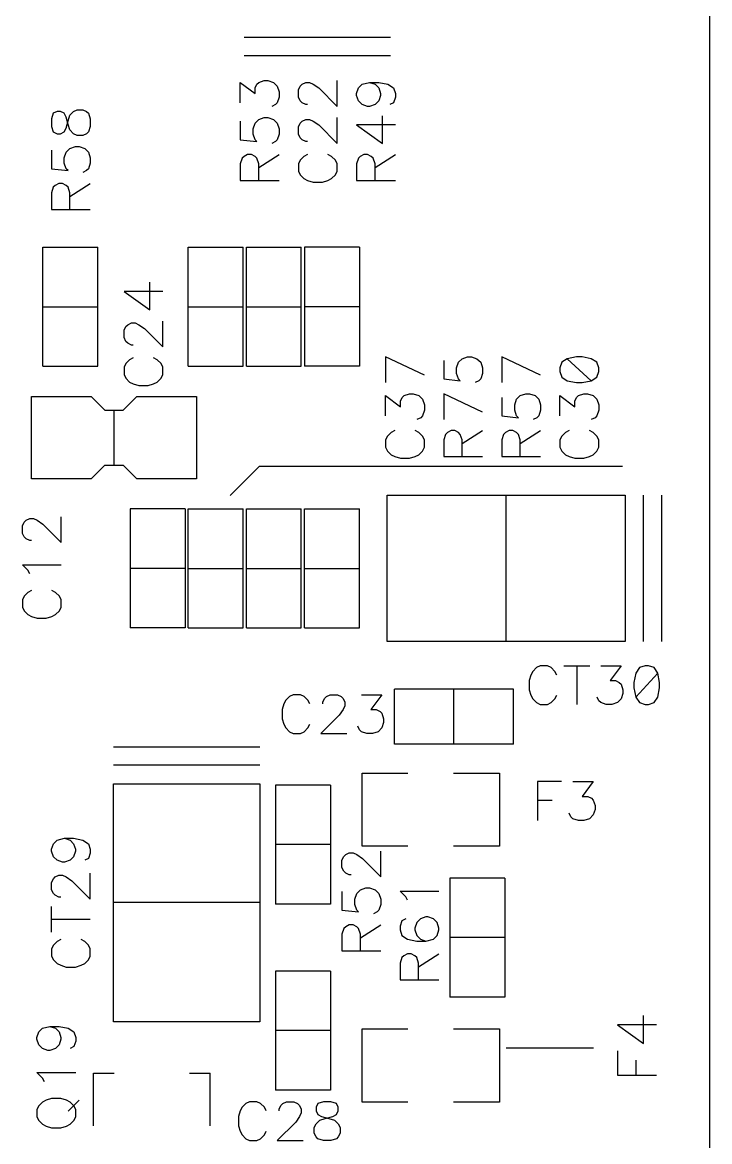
# Model space of a CAD drawing. Extents: x 295 to 953, y 10 to 290.
# Drawn here: x 770.44 to 800.48, y 125.6 to 174.5 of the extents above; entities that cross this region are included whole.
import ezdxf

# ---------------------------------------------------------------- set-up
doc = ezdxf.new("R2010")
doc.units = 0
doc.header["$LTSCALE"] = 5
doc.header["$MEASUREMENT"] = 0
doc.layers.add('130409_DV-DPH-A6_BSK', color=2, linetype='CONTINUOUS')

msp = doc.modelspace()

# ---------------------------------------------------------------- linework, layer by layer
at = {"layer": '130409_DV-DPH-A6_BSK', "color": 7}
for p, q in [((800.477, 263.995), (800.477, 75.999)), ((800.477, 263.995), (800.477, 75.999)), ((780.137, 173.85), (786.533, 173.85)), ((780.137, 173.053), (786.533, 173.053)), ((779.964, 170.985), (779.964, 171.869)), ((779.964, 171.869), (780.609, 171.387)), ((780.609, 171.63), (780.691, 171.793)), ((780.609, 171.387), (780.609, 171.63)), ((780.691, 171.793), (780.772, 171.869)), ((780.772, 171.869), (781.011, 171.951)), ((781.011, 171.951), (781.173, 171.951)), ((781.173, 171.951), (781.417, 171.869)), ((781.417, 171.869), (781.58, 171.712)), ((781.58, 171.712), (781.661, 171.468)), ((782.504, 171.549), (782.585, 171.712)), ((782.585, 171.712), (782.667, 171.793)), ((782.667, 171.793), (782.824, 171.869)), ((782.824, 171.869), (782.987, 171.869)), ((782.987, 171.869), (783.149, 171.793)), ((783.149, 171.793), (783.393, 171.63)), ((783.393, 171.63), (784.201, 170.823)), ((784.201, 170.823), (784.201, 171.951)), ((785.044, 171.387), (785.125, 171.63)), ((785.125, 171.63), (785.288, 171.793)), ((785.288, 171.793), (785.608, 171.869)), ((785.608, 171.869), (785.852, 171.793)), ((785.608, 171.869), (786.014, 171.869)), ((785.852, 171.793), (786.014, 171.63)), ((786.014, 171.869), (786.416, 171.793)), ((786.014, 171.63), (786.091, 171.387)), ((786.416, 171.793), (786.66, 171.63)), ((786.66, 171.63), (786.741, 171.387)), ((781.661, 171.224), (781.58, 170.985)), ((781.661, 171.468), (781.661, 171.224)), ((782.504, 171.224), (782.504, 171.549)), ((782.585, 171.067), (782.504, 171.224)), ((785.044, 171.305), (785.044, 171.387)), ((785.125, 171.067), (785.044, 171.305)), ((786.091, 171.305), (786.014, 171.067)), ((786.091, 171.387), (786.091, 171.305)), ((786.741, 171.224), (786.66, 170.985)), ((786.741, 171.387), (786.741, 171.224)), ((772.679, 170.599), (772.837, 170.681)), ((772.837, 170.681), (773.081, 170.681)), ((773.081, 170.681), (773.243, 170.599)), ((781.498, 170.904), (781.336, 170.823)), ((781.58, 170.985), (781.498, 170.904)), ((782.667, 170.985), (782.585, 171.067)), ((782.824, 170.904), (782.667, 170.985)), ((782.905, 170.904), (782.824, 170.904)), ((785.288, 170.904), (785.125, 171.067)), ((785.527, 170.823), (785.288, 170.904)), ((785.608, 170.823), (785.527, 170.823)), ((785.852, 170.904), (785.608, 170.823)), ((786.014, 171.067), (785.852, 170.904)), ((786.66, 170.985), (786.497, 170.904)), ((771.79, 170.523), (771.709, 170.279)), ((771.709, 170.279), (771.709, 169.954)), ((771.953, 170.599), (771.79, 170.523)), ((772.11, 170.599), (771.953, 170.599)), ((772.273, 170.523), (772.11, 170.599)), ((772.354, 170.36), (772.273, 170.523)), ((772.436, 170.035), (772.354, 170.36)), ((772.354, 169.873), (772.436, 170.198)), ((772.436, 170.198), (772.517, 170.442)), ((772.517, 170.442), (772.679, 170.599)), ((773.243, 170.599), (773.325, 170.523)), ((773.325, 170.523), (773.406, 170.279)), ((773.406, 170.279), (773.406, 169.954)), ((779.964, 170.178), (779.964, 169.37)), ((780.609, 170.096), (780.772, 170.259)), ((780.772, 170.259), (781.011, 170.34)), ((781.011, 170.34), (781.173, 170.34)), ((781.173, 170.34), (781.417, 170.259)), ((781.417, 170.259), (781.58, 170.096)), ((782.585, 170.096), (782.667, 170.178)), ((782.667, 170.178), (782.824, 170.259)), ((782.824, 170.259), (782.987, 170.259)), ((782.987, 170.259), (783.149, 170.178)), ((783.149, 170.178), (783.393, 170.015)), ((784.201, 169.207), (784.201, 170.34)), ((786.172, 169.207), (786.172, 170.416)), ((771.709, 169.954), (771.79, 169.715)), ((771.79, 169.715), (771.953, 169.634)), ((772.11, 169.634), (772.273, 169.715)), ((772.273, 169.715), (772.354, 169.873)), ((772.517, 169.797), (772.436, 170.035)), ((772.679, 169.634), (772.517, 169.797)), ((773.325, 169.715), (773.243, 169.634)), ((773.406, 169.954), (773.325, 169.715)), ((780.528, 169.852), (780.609, 170.096)), ((780.528, 169.614), (780.528, 169.852)), ((781.58, 170.096), (781.661, 169.852)), ((781.661, 169.852), (781.661, 169.614)), ((782.504, 169.934), (782.585, 170.096)), ((782.504, 169.614), (782.504, 169.934)), ((783.393, 170.015), (784.201, 169.207)), ((786.741, 170.015), (785.044, 170.015)), ((785.044, 170.015), (786.172, 169.207)), ((771.953, 169.634), (772.11, 169.634)), ((772.837, 169.553), (772.679, 169.634)), ((773.081, 169.553), (772.837, 169.553)), ((773.243, 169.634), (773.081, 169.553)), ((779.964, 169.37), (780.691, 169.289)), ((780.609, 169.37), (780.528, 169.614)), ((780.691, 169.289), (780.609, 169.37)), ((781.498, 169.289), (781.336, 169.207)), ((781.58, 169.37), (781.498, 169.289)), ((781.661, 169.614), (781.58, 169.37)), ((782.585, 169.451), (782.504, 169.614)), ((782.667, 169.37), (782.585, 169.451)), ((782.824, 169.289), (782.667, 169.37)), ((782.905, 169.289), (782.824, 169.289)), ((771.709, 168.908), (771.709, 168.1)), ((772.273, 168.582), (772.354, 168.826)), ((772.354, 168.826), (772.517, 168.989)), ((772.517, 168.989), (772.756, 169.07)), ((772.756, 169.07), (772.918, 169.07)), ((772.918, 169.07), (773.162, 168.989)), ((773.162, 168.989), (773.325, 168.826)), ((773.325, 168.826), (773.406, 168.582)), ((780.284, 168.725), (780.127, 168.643)), ((780.447, 168.725), (780.284, 168.725)), ((780.609, 168.643), (780.447, 168.725)), ((780.772, 168.161), (781.661, 168.725)), ((782.905, 168.725), (782.748, 168.643)), ((783.957, 168.643), (783.794, 168.725)), ((785.364, 168.725), (785.207, 168.643)), ((785.527, 168.725), (785.364, 168.725)), ((785.689, 168.643), (785.527, 168.725)), ((785.852, 168.161), (786.741, 168.725)), ((772.273, 168.344), (772.273, 168.582)), ((772.354, 168.1), (772.273, 168.344)), ((773.406, 168.344), (773.325, 168.1)), ((773.406, 168.582), (773.406, 168.344)), ((780.045, 168.562), (779.964, 168.318)), ((779.964, 168.318), (779.964, 167.592)), ((780.127, 168.643), (780.045, 168.562)), ((780.691, 168.562), (780.609, 168.643)), ((780.772, 168.318), (780.691, 168.562)), ((780.772, 167.592), (780.772, 168.318)), ((782.585, 168.481), (782.504, 168.318)), ((782.504, 168.318), (782.504, 167.998)), ((782.748, 168.643), (782.585, 168.481)), ((784.12, 168.481), (783.957, 168.643)), ((784.201, 168.318), (784.12, 168.481)), ((784.201, 167.998), (784.201, 168.318)), ((785.125, 168.562), (785.044, 168.318)), ((785.044, 168.318), (785.044, 167.592)), ((785.207, 168.643), (785.125, 168.562)), ((785.771, 168.562), (785.689, 168.643)), ((785.852, 168.318), (785.771, 168.562)), ((785.852, 167.592), (785.852, 168.318)), ((771.709, 168.1), (772.436, 168.019)), ((772.436, 168.019), (772.354, 168.1)), ((773.243, 168.019), (773.081, 167.937)), ((773.325, 168.1), (773.243, 168.019)), ((782.504, 167.998), (782.585, 167.836)), ((782.585, 167.836), (782.748, 167.673)), ((783.957, 167.673), (784.12, 167.836)), ((784.12, 167.836), (784.201, 167.998)), ((771.79, 167.292), (771.709, 167.048)), ((771.872, 167.373), (771.79, 167.292)), ((772.029, 167.455), (771.872, 167.373)), ((772.192, 167.455), (772.029, 167.455)), ((772.354, 167.373), (772.192, 167.455)), ((772.436, 167.292), (772.354, 167.373)), ((772.517, 167.048), (772.436, 167.292)), ((772.517, 166.891), (773.406, 167.455)), ((779.964, 167.592), (781.661, 167.592)), ((782.748, 167.673), (782.905, 167.592)), ((782.905, 167.592), (783.149, 167.516)), ((783.149, 167.516), (783.551, 167.516)), ((783.551, 167.516), (783.794, 167.592)), ((783.794, 167.592), (783.957, 167.673)), ((785.044, 167.592), (786.741, 167.592)), ((771.709, 167.048), (771.709, 166.322)), ((772.517, 166.322), (772.517, 167.048)), ((771.709, 166.322), (773.406, 166.322)), ((771.338, 159.474), (771.338, 164.671)), ((771.338, 164.671), (773.741, 164.671)), ((773.741, 159.474), (773.741, 164.671)), ((777.688, 159.474), (777.688, 164.671)), ((777.688, 164.671), (780.091, 164.671)), ((780.091, 159.474), (780.091, 164.671)), ((780.228, 159.474), (780.228, 164.671)), ((780.228, 164.671), (782.631, 164.671)), ((782.631, 159.474), (782.631, 164.671)), ((782.768, 164.671), (782.768, 159.474)), ((785.171, 164.671), (782.768, 164.671)), ((785.171, 164.671), (785.171, 159.474)), ((776.012, 161.933), (776.012, 163.142)), ((776.581, 162.74), (774.884, 162.74)), ((774.884, 162.74), (776.012, 161.933)), ((771.338, 162.075), (773.741, 162.075)), ((777.688, 162.075), (780.091, 162.075)), ((780.228, 162.075), (782.631, 162.075)), ((785.171, 162.075), (782.768, 162.075)), ((775.047, 161.288), (775.204, 161.369)), ((775.204, 161.369), (775.367, 161.369)), ((775.367, 161.369), (775.529, 161.288)), ((776.581, 160.317), (776.581, 161.45)), ((774.884, 161.044), (774.965, 161.206)), ((774.884, 160.724), (774.884, 161.044)), ((774.965, 161.206), (775.047, 161.288)), ((775.529, 161.288), (775.773, 161.125)), ((775.773, 161.125), (776.581, 160.317)), ((774.965, 160.561), (774.884, 160.724)), ((775.047, 160.48), (774.965, 160.561)), ((775.204, 160.399), (775.047, 160.48)), ((775.285, 160.399), (775.204, 160.399)), ((771.338, 159.474), (773.741, 159.474)), ((774.965, 159.591), (774.884, 159.428)), ((774.884, 159.428), (774.884, 159.108)), ((775.128, 159.753), (774.965, 159.591)), ((775.285, 159.835), (775.128, 159.753)), ((776.337, 159.753), (776.174, 159.835)), ((776.5, 159.591), (776.337, 159.753)), ((776.581, 159.428), (776.5, 159.591)), ((776.581, 159.108), (776.581, 159.428)), ((777.688, 159.474), (780.091, 159.474)), ((780.228, 159.474), (782.631, 159.474)), ((785.171, 159.474), (782.768, 159.474)), ((788.011, 159.078), (786.314, 159.886)), ((786.314, 159.886), (786.314, 158.758)), ((788.854, 159.728), (788.854, 158.92)), ((789.418, 159.403), (789.499, 159.647)), ((789.418, 159.159), (789.418, 159.403)), ((789.499, 159.647), (789.662, 159.804)), ((789.662, 159.804), (789.901, 159.886)), ((789.901, 159.886), (790.063, 159.886)), ((790.063, 159.886), (790.307, 159.804)), ((790.307, 159.804), (790.47, 159.647)), ((790.47, 159.647), (790.551, 159.403)), ((790.551, 159.403), (790.551, 159.159)), ((793.091, 159.078), (791.394, 159.886)), ((791.394, 159.886), (791.394, 158.758)), ((794.015, 159.647), (793.934, 159.403)), ((793.934, 159.403), (793.934, 159.24)), ((794.254, 159.804), (794.015, 159.647)), ((794.661, 159.886), (794.254, 159.804)), ((794.254, 159.804), (795.306, 158.839)), ((794.904, 159.886), (794.661, 159.886)), ((795.306, 159.804), (794.904, 159.886)), ((795.55, 159.647), (795.306, 159.804)), ((795.631, 159.403), (795.55, 159.647)), ((795.631, 159.24), (795.631, 159.403)), ((774.884, 159.108), (774.965, 158.946)), ((774.965, 158.946), (775.128, 158.783)), ((776.337, 158.783), (776.5, 158.946)), ((776.5, 158.946), (776.581, 159.108)), ((788.854, 158.92), (789.581, 158.839)), ((789.499, 158.92), (789.418, 159.159)), ((789.581, 158.839), (789.499, 158.92)), ((790.47, 158.92), (790.388, 158.839)), ((790.551, 159.159), (790.47, 158.92)), ((793.934, 159.24), (794.015, 159.002)), ((794.015, 159.002), (794.254, 158.839)), ((795.306, 158.839), (795.55, 159.002)), ((795.55, 159.002), (795.631, 159.24)), ((775.128, 158.783), (775.285, 158.702)), ((775.285, 158.702), (775.529, 158.626)), ((775.529, 158.626), (775.931, 158.626)), ((775.931, 158.626), (776.174, 158.702)), ((776.174, 158.702), (776.337, 158.783)), ((790.388, 158.839), (790.226, 158.758)), ((794.254, 158.839), (794.661, 158.758)), ((794.661, 158.758), (794.904, 158.758)), ((794.904, 158.758), (795.306, 158.839)), ((770.845, 154.557), (770.845, 158.158)), ((770.845, 158.158), (773.446, 158.158)), ((773.446, 158.158), (774.046, 157.559)), ((774.843, 157.559), (775.443, 158.158)), ((775.443, 158.158), (778.044, 158.158)), ((778.044, 158.158), (778.044, 154.557)), ((786.314, 157.305), (786.314, 158.194)), ((786.314, 158.194), (786.959, 157.706)), ((786.959, 157.95), (787.041, 158.113)), ((786.959, 157.706), (786.959, 157.95)), ((787.041, 158.113), (787.122, 158.194)), ((787.122, 158.194), (787.361, 158.275)), ((787.361, 158.275), (787.523, 158.275)), ((787.523, 158.275), (787.767, 158.194)), ((787.767, 158.194), (787.93, 158.031)), ((787.93, 158.031), (788.011, 157.787)), ((790.551, 157.467), (788.854, 158.275)), ((788.854, 158.275), (788.854, 157.142)), ((791.394, 158.113), (791.394, 157.305)), ((791.958, 157.787), (792.039, 158.031)), ((792.039, 158.031), (792.202, 158.194)), ((792.202, 158.194), (792.441, 158.275)), ((792.441, 158.275), (792.603, 158.275)), ((792.603, 158.275), (792.847, 158.194)), ((792.847, 158.194), (793.01, 158.031)), ((793.01, 158.031), (793.091, 157.787)), ((793.934, 157.305), (793.934, 158.194)), ((793.934, 158.194), (794.579, 157.706)), ((794.579, 157.95), (794.661, 158.113)), ((794.579, 157.706), (794.579, 157.95)), ((794.661, 158.113), (794.742, 158.194)), ((794.742, 158.194), (794.981, 158.275)), ((794.981, 158.275), (795.143, 158.275)), ((795.143, 158.275), (795.387, 158.194)), ((795.387, 158.194), (795.55, 158.031)), ((795.55, 158.031), (795.631, 157.787)), ((774.046, 157.559), (774.843, 157.559)), ((774.442, 157.559), (774.442, 155.156)), ((788.011, 157.549), (787.93, 157.305)), ((788.011, 157.787), (788.011, 157.549)), ((791.958, 157.549), (791.958, 157.787)), ((792.039, 157.305), (791.958, 157.549)), ((793.091, 157.549), (793.01, 157.305)), ((793.091, 157.787), (793.091, 157.549)), ((795.631, 157.549), (795.55, 157.305)), ((795.631, 157.787), (795.631, 157.549)), ((787.848, 157.224), (787.686, 157.142)), ((787.93, 157.305), (787.848, 157.224)), ((791.394, 157.305), (792.121, 157.224)), ((792.121, 157.224), (792.039, 157.305)), ((792.928, 157.224), (792.766, 157.142)), ((793.01, 157.305), (792.928, 157.224)), ((795.468, 157.224), (795.306, 157.142)), ((795.55, 157.305), (795.468, 157.224)), ((786.558, 156.578), (786.395, 156.416)), ((786.715, 156.66), (786.558, 156.578)), ((787.767, 156.578), (787.604, 156.66)), ((787.93, 156.416), (787.767, 156.578)), ((788.935, 156.497), (788.854, 156.253)), ((789.017, 156.578), (788.935, 156.497)), ((789.174, 156.66), (789.017, 156.578)), ((789.337, 156.66), (789.174, 156.66)), ((789.499, 156.578), (789.337, 156.66)), ((789.581, 156.497), (789.499, 156.578)), ((789.662, 156.253), (789.581, 156.497)), ((789.662, 156.096), (790.551, 156.66)), ((791.475, 156.497), (791.394, 156.253)), ((791.557, 156.578), (791.475, 156.497)), ((791.714, 156.66), (791.557, 156.578)), ((791.877, 156.66), (791.714, 156.66)), ((792.039, 156.578), (791.877, 156.66)), ((792.121, 156.497), (792.039, 156.578)), ((792.202, 156.253), (792.121, 156.497)), ((792.202, 156.096), (793.091, 156.66)), ((794.178, 156.578), (794.015, 156.416)), ((794.335, 156.66), (794.178, 156.578)), ((795.387, 156.578), (795.224, 156.66)), ((795.55, 156.416), (795.387, 156.578)), ((786.395, 156.416), (786.314, 156.253)), ((786.314, 156.253), (786.314, 155.933)), ((788.011, 156.253), (787.93, 156.416)), ((788.011, 155.933), (788.011, 156.253)), ((788.854, 156.253), (788.854, 155.527)), ((789.662, 155.527), (789.662, 156.253)), ((791.394, 156.253), (791.394, 155.527)), ((792.202, 155.527), (792.202, 156.253)), ((794.015, 156.416), (793.934, 156.253)), ((793.934, 156.253), (793.934, 155.933)), ((795.631, 156.253), (795.55, 156.416)), ((795.631, 155.933), (795.631, 156.253)), ((786.314, 155.933), (786.395, 155.771)), ((786.395, 155.771), (786.558, 155.608)), ((786.558, 155.608), (786.715, 155.527)), ((786.715, 155.527), (786.959, 155.451)), ((787.361, 155.451), (787.604, 155.527)), ((787.604, 155.527), (787.767, 155.608)), ((787.767, 155.608), (787.93, 155.771)), ((787.93, 155.771), (788.011, 155.933)), ((788.854, 155.527), (790.551, 155.527)), ((791.394, 155.527), (793.091, 155.527)), ((793.934, 155.933), (794.015, 155.771)), ((794.015, 155.771), (794.178, 155.608)), ((794.178, 155.608), (794.335, 155.527)), ((794.335, 155.527), (794.579, 155.451)), ((794.981, 155.451), (795.224, 155.527)), ((795.224, 155.527), (795.387, 155.608)), ((795.387, 155.608), (795.55, 155.771)), ((795.55, 155.771), (795.631, 155.933)), ((774.046, 155.156), (773.446, 154.557)), ((774.046, 155.156), (774.843, 155.156)), ((775.443, 154.557), (774.843, 155.156)), ((780.792, 155.09), (779.522, 153.82)), ((796.667, 155.09), (780.792, 155.09)), ((786.959, 155.451), (787.361, 155.451)), ((794.579, 155.451), (794.981, 155.451)), ((773.446, 154.557), (770.845, 154.557)), ((778.044, 154.557), (775.443, 154.557)), ((786.39, 147.445), (786.39, 153.84)), ((786.39, 153.84), (796.789, 153.84)), ((791.587, 147.445), (791.587, 153.84)), ((796.789, 153.84), (796.789, 147.445)), ((797.592, 147.445), (797.592, 153.84)), ((798.389, 147.445), (798.389, 153.84)), ((775.148, 153.241), (775.148, 148.044)), ((777.551, 153.241), (775.148, 153.241)), ((777.551, 153.241), (777.551, 148.044)), ((777.688, 148.044), (777.688, 153.241)), ((777.688, 153.241), (780.091, 153.241)), ((780.091, 148.044), (780.091, 153.241)), ((780.228, 148.044), (780.228, 153.241)), ((780.228, 153.241), (782.631, 153.241)), ((782.631, 148.044), (782.631, 153.241)), ((782.768, 148.044), (782.768, 153.241)), ((782.768, 153.241), (785.171, 153.241)), ((785.171, 148.044), (785.171, 153.241)), ((770.439, 152.499), (770.52, 152.662)), ((770.52, 152.662), (770.602, 152.743)), ((770.602, 152.743), (770.759, 152.819)), ((770.759, 152.819), (770.922, 152.819)), ((770.922, 152.819), (771.084, 152.743)), ((771.084, 152.743), (771.328, 152.58)), ((771.328, 152.58), (772.136, 151.773)), ((772.136, 151.773), (772.136, 152.901)), ((770.439, 152.174), (770.439, 152.499)), ((770.52, 152.017), (770.439, 152.174)), ((770.602, 151.935), (770.52, 152.017)), ((770.759, 151.854), (770.602, 151.935)), ((770.84, 151.854), (770.759, 151.854)), ((770.683, 150.564), (770.439, 150.802)), ((770.439, 150.802), (772.136, 150.802)), ((777.551, 150.645), (775.148, 150.645)), ((777.688, 150.645), (780.091, 150.645)), ((780.228, 150.645), (782.631, 150.645)), ((782.768, 150.645), (785.171, 150.645)), ((770.759, 150.401), (770.683, 150.564)), ((770.84, 149.675), (770.683, 149.593)), ((771.892, 149.593), (771.729, 149.675)), ((770.52, 149.431), (770.439, 149.268)), ((770.439, 149.268), (770.439, 148.948)), ((770.683, 149.593), (770.52, 149.431)), ((772.055, 149.431), (771.892, 149.593)), ((772.136, 149.268), (772.055, 149.431)), ((772.136, 148.948), (772.136, 149.268)), ((770.439, 148.948), (770.52, 148.786)), ((770.52, 148.786), (770.683, 148.623)), ((771.892, 148.623), (772.055, 148.786)), ((772.055, 148.786), (772.136, 148.948)), ((770.683, 148.623), (770.84, 148.542)), ((770.84, 148.542), (771.084, 148.466)), ((771.084, 148.466), (771.486, 148.466)), ((771.486, 148.466), (771.729, 148.542)), ((771.729, 148.542), (771.892, 148.623)), ((777.551, 148.044), (775.148, 148.044)), ((777.688, 148.044), (780.091, 148.044)), ((780.228, 148.044), (782.631, 148.044)), ((782.768, 148.044), (785.171, 148.044)), ((796.789, 147.445), (786.39, 147.445)), ((792.908, 146.307), (792.745, 146.144)), ((793.065, 146.388), (792.908, 146.307)), ((793.391, 146.388), (793.065, 146.388)), ((793.548, 146.307), (793.391, 146.388)), ((793.711, 146.144), (793.548, 146.307)), ((794.112, 146.388), (795.24, 146.388)), ((794.676, 146.388), (794.676, 144.696)), ((795.722, 146.388), (796.606, 146.388)), ((796.606, 146.388), (796.124, 145.743)), ((797.409, 146.307), (797.251, 146.063)), ((797.653, 146.388), (797.409, 146.307)), ((797.81, 146.388), (797.653, 146.388)), ((798.054, 146.307), (797.81, 146.388)), ((798.217, 146.063), (798.054, 146.307)), ((792.664, 145.982), (792.583, 145.743)), ((792.583, 145.743), (792.583, 145.341)), ((792.745, 146.144), (792.664, 145.982)), ((793.792, 145.982), (793.711, 146.144)), ((796.124, 145.743), (796.362, 145.743)), ((796.362, 145.743), (796.525, 145.662)), ((797.251, 146.063), (797.17, 145.662)), ((798.217, 146.063), (797.251, 145.016)), ((798.293, 145.662), (798.217, 146.063)), ((791.902, 145.367), (786.705, 145.367)), ((786.705, 142.964), (786.705, 145.367)), ((789.301, 142.964), (789.301, 145.367)), ((791.902, 142.964), (791.902, 145.367)), ((792.583, 145.341), (792.664, 145.098)), ((796.525, 145.662), (796.606, 145.58)), ((796.606, 145.58), (796.687, 145.341)), ((796.687, 145.341), (796.687, 145.179)), ((797.17, 145.662), (797.17, 145.423)), ((797.17, 145.423), (797.251, 145.016)), ((798.217, 145.016), (798.293, 145.423)), ((798.293, 145.423), (798.293, 145.662)), ((781.95, 144.879), (781.869, 144.722)), ((782.113, 145.042), (781.95, 144.879)), ((782.275, 145.123), (782.113, 145.042)), ((782.596, 145.123), (782.275, 145.123)), ((782.758, 145.042), (782.596, 145.123)), ((782.921, 144.879), (782.758, 145.042)), ((783.002, 144.722), (782.921, 144.879)), ((783.566, 144.803), (783.647, 144.96)), ((783.566, 144.722), (783.566, 144.803)), ((783.647, 144.96), (783.728, 145.042)), ((783.728, 145.042), (783.891, 145.123)), ((783.891, 145.123), (784.211, 145.123)), ((784.211, 145.123), (784.374, 145.042)), ((784.374, 145.042), (784.455, 144.96)), ((784.455, 144.96), (784.536, 144.803)), ((784.536, 144.803), (784.536, 144.64)), ((785.263, 145.123), (786.146, 145.123)), ((786.146, 145.123), (785.664, 144.478)), ((792.664, 145.098), (792.745, 144.94)), ((792.745, 144.94), (792.908, 144.778)), ((792.908, 144.778), (793.065, 144.696)), ((793.391, 144.696), (793.548, 144.778)), ((793.548, 144.778), (793.711, 144.94)), ((793.711, 144.94), (793.792, 145.098)), ((795.641, 144.859), (795.56, 145.016)), ((795.722, 144.778), (795.641, 144.859)), ((795.961, 144.696), (795.722, 144.778)), ((796.444, 144.778), (796.205, 144.696)), ((796.606, 144.94), (796.444, 144.778)), ((796.687, 145.179), (796.606, 144.94)), ((797.251, 145.016), (797.409, 144.778)), ((797.409, 144.778), (797.653, 144.696)), ((797.81, 144.696), (798.054, 144.778)), ((798.054, 144.778), (798.217, 145.016)), ((781.869, 144.722), (781.793, 144.478)), ((781.793, 144.478), (781.793, 144.077)), ((784.455, 144.478), (784.292, 144.234)), ((784.536, 144.64), (784.455, 144.478)), ((785.664, 144.478), (785.908, 144.478)), ((785.908, 144.478), (786.07, 144.397)), ((786.07, 144.397), (786.146, 144.315)), ((786.146, 144.315), (786.228, 144.077)), ((793.065, 144.696), (793.391, 144.696)), ((796.205, 144.696), (795.961, 144.696)), ((797.653, 144.696), (797.81, 144.696)), ((781.793, 144.077), (781.869, 143.833)), ((781.869, 143.833), (781.95, 143.67)), ((782.921, 143.67), (783.002, 143.833)), ((784.292, 144.234), (783.485, 143.426)), ((785.181, 143.589), (785.1, 143.751)), ((786.228, 143.914), (786.146, 143.67)), ((786.228, 144.077), (786.228, 143.914)), ((781.95, 143.67), (782.113, 143.508)), ((782.113, 143.508), (782.275, 143.426)), ((782.275, 143.426), (782.596, 143.426)), ((782.596, 143.426), (782.758, 143.508)), ((782.758, 143.508), (782.921, 143.67)), ((783.485, 143.426), (784.617, 143.426)), ((785.263, 143.508), (785.181, 143.589)), ((785.501, 143.426), (785.263, 143.508)), ((785.745, 143.426), (785.501, 143.426)), ((785.989, 143.508), (785.745, 143.426)), ((786.146, 143.67), (785.989, 143.508)), ((780.818, 142.837), (774.422, 142.837)), ((791.902, 142.964), (786.705, 142.964)), ((780.818, 142.039), (774.422, 142.039)), ((785.288, 138.504), (785.288, 141.699)), ((785.288, 141.699), (787.289, 141.699)), ((789.286, 141.699), (791.287, 141.699)), ((791.287, 141.699), (791.287, 138.504)), ((794.005, 141.338), (792.949, 141.338)), ((792.949, 141.338), (792.949, 139.626)), ((794.498, 141.338), (795.392, 141.338)), ((795.392, 141.338), (794.904, 140.683)), ((774.422, 130.838), (774.422, 141.237)), ((774.422, 141.237), (780.818, 141.237)), ((780.818, 141.237), (780.818, 130.838)), ((781.498, 141.176), (781.498, 135.979)), ((783.901, 141.176), (781.498, 141.176)), ((783.901, 141.176), (783.901, 135.979)), ((792.949, 140.521), (793.599, 140.521)), ((794.904, 140.683), (795.148, 140.683)), ((795.148, 140.683), (795.311, 140.602)), ((795.311, 140.602), (795.392, 140.521)), ((795.392, 140.521), (795.473, 140.277)), ((794.417, 139.789), (794.335, 139.952)), ((795.392, 139.87), (795.229, 139.708)), ((795.473, 140.114), (795.392, 139.87)), ((795.473, 140.277), (795.473, 140.114)), ((794.498, 139.708), (794.417, 139.789)), ((794.742, 139.626), (794.498, 139.708)), ((794.986, 139.626), (794.742, 139.626)), ((795.229, 139.708), (794.986, 139.626)), ((771.714, 138.372), (771.795, 138.61)), ((771.795, 138.61), (771.958, 138.773)), ((771.958, 138.773), (772.278, 138.854)), ((772.278, 138.854), (772.522, 138.773)), ((772.278, 138.854), (772.679, 138.854)), ((772.522, 138.773), (772.679, 138.61)), ((772.679, 138.854), (773.086, 138.773)), ((772.679, 138.61), (772.761, 138.372)), ((773.086, 138.773), (773.325, 138.61)), ((773.325, 138.61), (773.406, 138.372)), ((783.901, 138.58), (781.498, 138.58)), ((787.289, 138.504), (785.288, 138.504)), ((791.287, 138.504), (789.286, 138.504)), ((771.714, 138.29), (771.714, 138.372)), ((771.795, 138.047), (771.714, 138.29)), ((771.958, 137.889), (771.795, 138.047)), ((772.197, 137.808), (771.958, 137.889)), ((772.522, 137.889), (772.278, 137.808)), ((772.679, 138.047), (772.522, 137.889)), ((772.761, 138.29), (772.679, 138.047)), ((772.761, 138.372), (772.761, 138.29)), ((773.325, 137.965), (773.162, 137.889)), ((773.406, 138.209), (773.325, 137.965)), ((773.406, 138.372), (773.406, 138.209)), ((784.409, 137.894), (784.49, 138.057)), ((784.409, 137.569), (784.409, 137.894)), ((784.49, 138.057), (784.572, 138.138)), ((784.572, 138.138), (784.729, 138.214)), ((784.729, 138.214), (784.892, 138.214)), ((784.892, 138.214), (785.054, 138.138)), ((785.054, 138.138), (785.298, 137.975)), ((785.298, 137.975), (786.106, 137.168)), ((786.106, 137.168), (786.106, 138.296)), ((772.278, 137.808), (772.197, 137.808)), ((784.49, 137.412), (784.409, 137.569)), ((784.572, 137.33), (784.49, 137.412)), ((771.714, 136.924), (771.795, 137.081)), ((771.714, 136.599), (771.714, 136.924)), ((771.795, 137.081), (771.877, 137.163)), ((771.877, 137.163), (772.039, 137.244)), ((772.039, 137.244), (772.197, 137.244)), ((772.197, 137.244), (772.359, 137.163)), ((772.359, 137.163), (772.603, 137)), ((772.603, 137), (773.406, 136.197)), ((773.406, 136.197), (773.406, 137.325)), ((784.729, 137.249), (784.572, 137.33)), ((784.81, 137.249), (784.729, 137.249)), ((789.118, 137.112), (789.118, 131.915)), ((791.521, 137.112), (789.118, 137.112)), ((791.521, 137.112), (791.521, 131.915)), ((771.795, 136.441), (771.714, 136.599)), ((771.877, 136.36), (771.795, 136.441)), ((784.409, 136.523), (784.409, 135.715)), ((784.973, 136.197), (785.054, 136.441)), ((785.054, 136.441), (785.217, 136.604)), ((785.217, 136.604), (785.456, 136.685)), ((785.456, 136.685), (785.618, 136.685)), ((785.618, 136.685), (785.862, 136.604)), ((785.862, 136.604), (786.025, 136.441)), ((786.025, 136.441), (786.106, 136.197)), ((787.193, 136.299), (786.949, 136.543)), ((786.949, 136.543), (788.646, 136.543)), ((772.039, 136.279), (771.877, 136.36)), ((772.121, 136.279), (772.039, 136.279)), ((780.818, 136.04), (774.422, 136.04)), ((783.901, 135.979), (781.498, 135.979)), ((784.973, 135.959), (784.973, 136.197)), ((785.054, 135.715), (784.973, 135.959)), ((786.106, 135.959), (786.025, 135.715)), ((786.106, 136.197), (786.106, 135.959)), ((787.269, 136.142), (787.193, 136.299)), ((771.714, 134.75), (771.714, 135.877)), ((784.409, 135.715), (785.136, 135.634)), ((785.136, 135.634), (785.054, 135.715)), ((785.943, 135.634), (785.781, 135.552)), ((786.025, 135.715), (785.943, 135.634)), ((771.714, 135.314), (773.406, 135.314)), ((784.572, 134.988), (784.49, 134.907)), ((784.729, 135.07), (784.572, 134.988)), ((784.892, 135.07), (784.729, 135.07)), ((785.054, 134.988), (784.892, 135.07)), ((785.136, 134.907), (785.054, 134.988)), ((785.217, 134.506), (786.106, 135.07)), ((787.03, 135.253), (786.949, 135.009)), ((786.949, 135.009), (786.949, 134.846)), ((787.193, 135.334), (787.03, 135.253)), ((787.676, 135.171), (787.594, 134.927)), ((787.838, 135.334), (787.676, 135.171)), ((788.077, 135.415), (787.838, 135.334)), ((788.158, 135.415), (788.077, 135.415)), ((788.402, 135.334), (788.158, 135.415)), ((788.565, 135.171), (788.402, 135.334)), ((788.646, 134.927), (788.565, 135.171)), ((784.49, 134.907), (784.409, 134.663)), ((784.409, 134.663), (784.409, 133.937)), ((785.217, 134.663), (785.136, 134.907)), ((785.217, 133.937), (785.217, 134.663)), ((786.949, 134.846), (787.03, 134.607)), ((787.03, 134.607), (787.269, 134.445)), ((787.594, 134.927), (787.594, 134.846)), ((787.594, 134.846), (787.676, 134.607)), ((787.676, 134.607), (787.838, 134.445)), ((788.402, 134.445), (788.565, 134.607)), ((788.565, 134.607), (788.646, 134.846)), ((788.646, 134.846), (788.646, 134.927)), ((791.521, 134.516), (789.118, 134.516)), ((771.795, 134.186), (771.714, 134.028)), ((771.714, 134.028), (771.714, 133.703)), ((771.958, 134.348), (771.795, 134.186)), ((772.121, 134.43), (771.958, 134.348)), ((773.162, 134.348), (773.004, 134.43)), ((773.325, 134.186), (773.162, 134.348)), ((773.406, 134.028), (773.325, 134.186)), ((773.406, 133.703), (773.406, 134.028)), ((787.269, 134.445), (787.676, 134.364)), ((787.676, 134.364), (788.077, 134.364)), ((787.838, 134.445), (788.077, 134.364)), ((788.077, 134.364), (788.402, 134.445)), ((771.714, 133.703), (771.795, 133.546)), ((771.795, 133.546), (771.958, 133.383)), ((773.162, 133.383), (773.325, 133.546)), ((773.325, 133.546), (773.406, 133.703)), ((784.409, 133.937), (786.106, 133.937)), ((787.03, 133.637), (786.949, 133.393)), ((787.112, 133.718), (787.03, 133.637)), ((787.269, 133.8), (787.112, 133.718)), ((787.432, 133.8), (787.269, 133.8)), ((787.594, 133.718), (787.432, 133.8)), ((787.676, 133.637), (787.594, 133.718)), ((787.757, 133.393), (787.676, 133.637)), ((787.757, 133.236), (788.646, 133.8)), ((771.958, 133.383), (772.121, 133.302)), ((772.121, 133.302), (772.359, 133.221)), ((772.359, 133.221), (772.761, 133.221)), ((772.761, 133.221), (773.004, 133.302)), ((773.004, 133.302), (773.162, 133.383)), ((781.498, 133.048), (781.498, 127.851)), ((783.901, 133.048), (781.498, 133.048)), ((783.901, 133.048), (783.901, 127.851)), ((786.949, 133.393), (786.949, 132.667)), ((787.757, 132.667), (787.757, 133.393)), ((786.949, 132.667), (788.646, 132.667)), ((791.521, 131.915), (789.118, 131.915)), ((797.592, 129.893), (797.592, 131.112)), ((771.155, 130.396), (771.318, 130.554)), ((771.318, 130.554), (771.638, 130.635)), ((771.638, 130.635), (771.882, 130.554)), ((771.638, 130.635), (772.044, 130.635)), ((771.882, 130.554), (772.044, 130.396)), ((772.044, 130.635), (772.446, 130.554)), ((772.446, 130.554), (772.69, 130.396)), ((780.818, 130.838), (774.422, 130.838)), ((798.161, 130.706), (796.449, 130.706)), ((796.449, 130.706), (797.592, 129.893)), ((771.074, 130.152), (771.155, 130.396)), ((771.074, 130.071), (771.074, 130.152)), ((771.155, 129.827), (771.074, 130.071)), ((772.044, 130.396), (772.126, 130.152)), ((772.126, 130.071), (772.044, 129.827)), ((772.126, 130.152), (772.126, 130.071)), ((772.69, 130.396), (772.771, 130.152)), ((772.771, 130.152), (772.771, 129.99)), ((783.901, 130.452), (781.498, 130.452)), ((785.288, 127.328), (785.288, 130.523)), ((785.288, 130.523), (787.289, 130.523)), ((789.286, 130.523), (791.287, 130.523)), ((791.287, 130.523), (791.287, 127.328)), ((771.318, 129.67), (771.155, 129.827)), ((771.557, 129.588), (771.318, 129.67)), ((771.638, 129.588), (771.557, 129.588)), ((771.882, 129.67), (771.638, 129.588)), ((772.044, 129.827), (771.882, 129.67)), ((772.69, 129.751), (772.527, 129.67)), ((772.771, 129.99), (772.69, 129.751)), ((795.397, 129.69), (791.587, 129.69)), ((796.449, 129.563), (796.449, 128.506)), ((797.267, 128.506), (797.267, 129.157)), ((771.318, 128.379), (771.074, 128.618)), ((771.074, 128.618), (772.771, 128.618)), ((771.399, 128.217), (771.318, 128.379)), ((773.548, 126.286), (773.548, 128.588)), ((773.548, 128.588), (774.447, 128.588)), ((777.744, 128.588), (778.643, 128.588)), ((778.643, 126.286), (778.643, 128.588)), ((796.449, 128.506), (798.161, 128.506)), ((783.901, 127.851), (781.498, 127.851)), ((771.155, 127.165), (771.074, 127.008)), ((771.318, 127.328), (771.155, 127.165)), ((771.475, 127.409), (771.318, 127.328)), ((771.719, 127.49), (771.475, 127.409)), ((772.126, 127.49), (771.719, 127.49)), ((772.364, 127.409), (772.126, 127.49)), ((772.527, 127.328), (772.364, 127.409)), ((772.446, 126.926), (772.928, 127.409)), ((772.69, 127.165), (772.527, 127.328)), ((772.771, 127.008), (772.69, 127.165)), ((780.208, 127.262), (780.045, 127.099)), ((780.37, 127.343), (780.208, 127.262)), ((780.691, 127.343), (780.37, 127.343)), ((780.853, 127.262), (780.691, 127.343)), ((781.016, 127.099), (780.853, 127.262)), ((781.661, 127.023), (781.742, 127.18)), ((781.742, 127.18), (781.823, 127.262)), ((781.823, 127.262), (781.986, 127.343)), ((781.986, 127.343), (782.306, 127.343)), ((782.306, 127.343), (782.469, 127.262)), ((782.469, 127.262), (782.55, 127.18)), ((782.55, 127.18), (782.631, 127.023)), ((783.358, 127.262), (783.276, 127.099)), ((783.596, 127.343), (783.358, 127.262)), ((783.921, 127.343), (783.596, 127.343)), ((784.165, 127.262), (783.921, 127.343)), ((784.241, 127.099), (784.165, 127.262)), ((787.289, 127.328), (785.288, 127.328)), ((791.287, 127.328), (789.286, 127.328)), ((771.074, 127.008), (771.074, 126.683)), ((771.074, 126.683), (771.155, 126.52)), ((772.69, 126.52), (772.771, 126.683)), ((772.771, 126.683), (772.771, 127.008)), ((779.964, 126.942), (779.888, 126.698)), ((779.888, 126.698), (779.888, 126.297)), ((780.045, 127.099), (779.964, 126.942)), ((781.097, 126.942), (781.016, 127.099)), ((781.661, 126.942), (781.661, 127.023)), ((782.55, 126.698), (782.387, 126.454)), ((782.631, 126.86), (782.55, 126.698)), ((782.631, 127.023), (782.631, 126.86)), ((783.276, 127.099), (783.276, 126.942)), ((783.276, 126.942), (783.358, 126.779)), ((783.358, 126.779), (783.515, 126.698)), ((783.515, 126.698), (783.84, 126.617)), ((783.678, 126.617), (784.003, 126.698)), ((784.003, 126.698), (784.165, 126.779)), ((784.165, 126.779), (784.241, 126.942)), ((784.241, 126.942), (784.241, 127.099)), ((771.155, 126.52), (771.318, 126.363)), ((771.318, 126.363), (771.475, 126.281)), ((771.475, 126.281), (771.719, 126.2)), ((771.719, 126.2), (772.126, 126.2)), ((772.126, 126.2), (772.364, 126.281)), ((772.364, 126.281), (772.527, 126.363)), ((772.527, 126.363), (772.69, 126.52)), ((779.888, 126.297), (779.964, 126.053)), ((782.387, 126.454), (781.58, 125.646)), ((783.195, 126.215), (783.276, 126.373)), ((783.195, 125.971), (783.195, 126.215)), ((783.276, 126.373), (783.439, 126.535)), ((783.439, 126.535), (783.678, 126.617)), ((783.84, 126.617), (784.084, 126.535)), ((784.084, 126.535), (784.241, 126.373)), ((784.241, 126.373), (784.323, 126.215)), ((784.323, 126.215), (784.323, 125.971)), ((779.964, 126.053), (780.045, 125.89)), ((780.045, 125.89), (780.208, 125.728)), ((780.208, 125.728), (780.37, 125.646)), ((780.691, 125.646), (780.853, 125.728)), ((780.853, 125.728), (781.016, 125.89)), ((781.016, 125.89), (781.097, 126.053)), ((783.276, 125.809), (783.195, 125.971)), ((783.358, 125.728), (783.276, 125.809)), ((783.596, 125.646), (783.358, 125.728)), ((784.165, 125.728), (783.921, 125.646)), ((784.241, 125.809), (784.165, 125.728)), ((784.323, 125.971), (784.241, 125.809)), ((780.37, 125.646), (780.691, 125.646)), ((781.58, 125.646), (782.712, 125.646)), ((783.921, 125.646), (783.596, 125.646))]:
    msp.add_line(p, q, dxfattribs=at)

doc.saveas('drawing.dxf')
